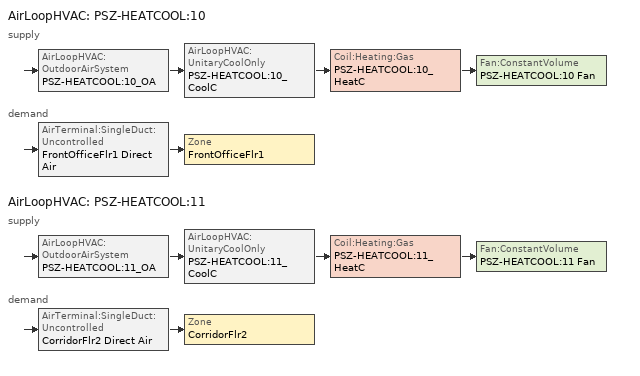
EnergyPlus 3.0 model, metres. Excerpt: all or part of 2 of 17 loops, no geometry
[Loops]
AirLoopHVAC 'PSZ-HEATCOOL:10'
 supply: AirLoopHVAC:OutdoorAirSystem 'PSZ-HEATCOOL:10_OA' > AirLoopHVAC:UnitaryCoolOnly 'PSZ-HEATCOOL:10_CoolC' > Coil:Heating:Gas 'PSZ-HEATCOOL:10_HeatC' > Fan:ConstantVolume 'PSZ-HEATCOOL:10 Fan'
 demand: AirTerminal:SingleDuct:Uncontrolled 'FrontOfficeFlr1 Direct Air' > Zone 'FrontOfficeFlr1'
AirLoopHVAC 'PSZ-HEATCOOL:11'
 supply: AirLoopHVAC:OutdoorAirSystem 'PSZ-HEATCOOL:11_OA' > AirLoopHVAC:UnitaryCoolOnly 'PSZ-HEATCOOL:11_CoolC' > Coil:Heating:Gas 'PSZ-HEATCOOL:11_HeatC' > Fan:ConstantVolume 'PSZ-HEATCOOL:11 Fan'
 demand: AirTerminal:SingleDuct:Uncontrolled 'CorridorFlr2 Direct Air' > Zone 'CorridorFlr2'
[ComponentCost:LineItem]
Name | Line Item Type | Item | Cost per Each | Quantity | Cost per Unit of Output Capacity
Infiltration:FrontOfficeFlr1 | General | FrontOfficeFlr1 | 1 | 0.0029
People:FrontOfficeFlr1 | General | FrontOfficeFlr1 | 1 | 10
LIGHTING EQUIP:FrontOfficeFlr1 | Lights | FrontOfficeFlr1 |  |  | 1
ElectricEquipment:FrontOfficeFlr1:PlugMisc | General | FrontOfficeFlr1 | 1 | 1.6826
LIGHTING EQUIP:CorridorFlr2 | Lights | CorridorFlr2 |  |  | 1
[Sizing:Zone] Zone Cooling Design Supply Air Temperature {C}=14; Zone Heating Design Supply Air Temperature {C}=40; Zone Cooling Design Supply Air Humidity Ratio {kg-H20/kg-air}=0.0085; Zone Heating Design Supply Air Humidity Ratio {kg-H20/kg-air}=0.008; Outdoor Air Method=Flow/Zone; Outside Air Flow per Zone Floor Area=0; Zone Sizing Factor=0; Cooling Design Air Flow Method {Flow/Zone | DesignDay}=DesignDay; Cooling Design Air Flow Rate=0; Cooling Minimum Air Flow=0; Cooling Minimum Air Flow Fraction=0; Heating Design Air Flow Method {Flow/Zone | DesignDay}=DesignDay; Heating Design Air Flow Rate=0
Name | Outside Air Flow per Zone {m3/s}
FrontOfficeFlr1 | 0.0943
CorridorFlr2 | 0.342397
[ZoneControl:Thermostat] Control Type Schedule=Dual Zone Control Type Sched
Name | Zone | Control 1
FrontOfficeFlr1 Thermostat | FrontOfficeFlr1 | FrontOfficeFlr1 DualSPSched
CorridorFlr2 Thermostat | CorridorFlr2 | CorridorFlr2 DualSPSched
[ThermostatSetpoint:DualSetpoint] Heating Setpoint Temperature Schedule=HtgSetP_Sch; Cooling Setpoint Temperature Schedule=ClgSetP_Sch
FrontOfficeFlr1 DualSPSched; CorridorFlr2 DualSPSched
[Zone equipment]
FrontOfficeFlr1: FrontOfficeFlr1 Direct Air
CorridorFlr2: CorridorFlr2 Direct Air
[Fan:ConstantVolume] Availablility Schedule=HVACOperationSchd; Fan Efficiency=0.51; Pressure Rise {Pa}=415; Maximum Flow Rate {m3/s}=AUTOSIZE; Motor Efficiency=0.85; Motor In Airstream Fraction=1
PSZ-HEATCOOL:10 Fan; PSZ-HEATCOOL:11 Fan
[AirTerminal:SingleDuct:Uncontrolled] Availability Schedule=ALWAYS_ON; Maximum Air Flow Rate {m3/s}=AUTOSIZE
FrontOfficeFlr1 Direct Air; CorridorFlr2 Direct Air
[SetpointManager:SingleZone:Reheat] Control Variable=Temperature; Minimum Supply Air Temperature C=10; Maximum Supply Air Temperature C=50
Name | Control Zone | Setpoint Node or NodeList
SupAirTemp MngrFrontOfficeFlr1 | FrontOfficeFlr1 | PSZ-HEATCOOL:10 Supply Equipment Outlet Node
SupAirTemp MngrCorridorFlr2 | CorridorFlr2 | PSZ-HEATCOOL:11 Supply Equipment Outlet Node
[Coil:Cooling:DX:SingleSpeed] Availablility Schedule=ALWAYS_ON; Rated Total Cooling Capacity {W}=AUTOSIZE; Rated Sensible Heat Ratio=AUTOSIZE; Rated COP=3; Rated Air Flow Rate {m3/s}=AUTOSIZE; Supply Air Fan Operating Mode=ContinuousFanWithCyclingCompressor
Name | Total Cooling Capacity Function of Temperature Curve | Total Cooling Capacity Function of Flow Fraction Curve Name) | Energy Input Ratio Function of Temperature Curve | Energy Input Ratio Function of Flow Fraction Curve | Part Load Fraction Correlation Curve
PSZ-HEATCOOL:10_CoolC DXCoil | PSZ-HEATCOOL:10_CoolCLennoxStandard10Ton_TGA120S2B_CapFT | PSZ-HEATCOOL:10_CoolCLennoxStandard10Ton_TGA120S2B_CapFF | PSZ-HEATCOOL:10_CoolCLennoxStandard10Ton_TGA120S2B_EIRFT | PSZ-HEATCOOL:10_CoolCLennoxStandard10Ton_TGA120S2B_EIRFFF | PSZ-HEATCOOL:10_CoolCLennoxStandard10Ton_TGA120S2B_PLR
PSZ-HEATCOOL:11_CoolC DXCoil | PSZ-HEATCOOL:11_CoolCLennoxStandard10Ton_TGA120S2B_CapFT | PSZ-HEATCOOL:11_CoolCLennoxStandard10Ton_TGA120S2B_CapFF | PSZ-HEATCOOL:11_CoolCLennoxStandard10Ton_TGA120S2B_EIRFT | PSZ-HEATCOOL:11_CoolCLennoxStandard10Ton_TGA120S2B_EIRFFF | PSZ-HEATCOOL:11_CoolCLennoxStandard10Ton_TGA120S2B_PLR
[AirLoopHVAC] Design Supply Air Flow Rate {m3/s}=AUTOSIZE
PSZ-HEATCOOL:10; PSZ-HEATCOOL:11
[SetpointManager:MixedAir]
Name | Control Variable {Temperature} | Control Variable | Setpoint Node or NodeList
PSZ-HEATCOOL:10_CoolC SAT Manager; PSZ-HEATCOOL:11_CoolC SAT Manager | Temperature
PSZ-HEATCOOL:10_HeatC MixedAir Manager |  | Temperature | PSZ-HEATCOOL:10_HeatC-PSZ-HEATCOOL:10 FanNode
PSZ-HEATCOOL:10_OAMixed Air Temp Manager |  | Temperature | PSZ-HEATCOOL:10_OA-PSZ-HEATCOOL:10_CoolCNode
PSZ-HEATCOOL:11_HeatC MixedAir Manager |  | Temperature | PSZ-HEATCOOL:11_HeatC-PSZ-HEATCOOL:11 FanNode
PSZ-HEATCOOL:11_OAMixed Air Temp Manager |  | Temperature | PSZ-HEATCOOL:11_OA-PSZ-HEATCOOL:11_CoolCNode
[Sizing:System] Type Of Load To Size On {Sensible}=Sensible; Design Outdoor Air Flow Rate {m3/s}=AUTOSIZE; Minimum System Air Flow Ratio=0.3; Preheat Design Temperature {C}=7; Preheat Design Humidity Ratio {kg-H2O/kg-air}=0.008; Precool Design Temperature {C}=12.8; Precool Design Humidity Ratio {kg-H2O/kg-air}=0.008; Central Cooling Design Supply Air Temperature {C}=12.8; Central Heating Design Supply Air Temperature {C}=40; Sizing Option {Coincident | NonCoincident}=NonCoincident; 100% Outdoor Air in Cooling {Yes | No}=No; 100% Outdoor Air in Heating {Yes | No}=No; Central Cooling Design Supply Air Humidity Ratio {kg-H2O/kg-air}=0.0085; Central Heating Design Supply Air Humidity Ratio {kg-H2O/kg-air}=0.008; Cooling Design Air Flow Method=DesignDay; Cooling Design Air Flow Rate {m3/s}=0; Heating Design Air Flow Method=DesignDay; Heating Design Air Flow Rate {m3/s}=0
PSZ-HEATCOOL:10; PSZ-HEATCOOL:11
[Controller:OutdoorAir] Minimum Outdoor Air Flow Rate {m3/s}=AUTOSIZE; Maximum Outdoor Air Flow Rate {m3/s}=AUTOSIZE; Economizer Control Type=NoEconomizer; Economizer Control Action Type=ModulateFlow; Economizer Maximum Limit Dry-Bulb Temperature {C}=28; Economizer Maximum Limit Enthalpy {J/kg}=64000; Economizer Minimum Limit Dry-Bulb Temperature {C}=0; Lockout Type=NoLockout; Minimum Limit Type=FixedMinimum; Minimum Outdoor Air Schedule=MinOA_Sched
PSZ-HEATCOOL:10_OA_Controller; PSZ-HEATCOOL:11_OA_Controller
[AirLoopHVAC:UnitaryCoolOnly] Availablility Schedule=ALWAYS_ON
Name | Cooling Coil
PSZ-HEATCOOL:10_CoolC | PSZ-HEATCOOL:10_CoolC DXCoil
PSZ-HEATCOOL:11_CoolC | PSZ-HEATCOOL:11_CoolC DXCoil
[Coil:Heating:Gas] Availablility Schedule=ALWAYS_ON; Gas Burner Efficiency=0.8; Nominal Capacity {W}=AUTOSIZE
PSZ-HEATCOOL:10_HeatC; PSZ-HEATCOOL:11_HeatC
[Schedule:Compact]
ALWAYS_ON; HVACOperationSchd; MinOA_Sched: Through: 12/31, For: AllDays, Until: 24:00, 1
HTGSETP_SCH: Through: 12/31, For: AllDays, Until: 24:00, 21
CLGSETP_SCH: Through: 12/31, For: AllDays, Until: 24:00, 24
Dual Zone Control Type Sched: Through: 12/31, For: AllDays, Until: 24:00, 4
[Curve:Biquadratic] Minimum Value of x=17; Maximum Value of x=22; Minimum Value of y=29; Maximum Value of y=46
Name | Coefficient1 Constant | Coefficient2 x | Coefficient3 x**2 | Coefficient4 y | Coefficient5 y**2 | Coefficient6 x*y
PSZ-HEATCOOL:10_CoolCLennoxStandard10Ton_TGA120S2B_CapFT; PSZ-HEATCOOL:11_CoolCLennoxStandard10Ton_TGA120S2B_CapFT | 0.42415 | 0.04426 | -0.00042 | 0.00333 | -0.00008 | -0.00021
PSZ-HEATCOOL:10_CoolCLennoxStandard10Ton_TGA120S2B_EIRFT; PSZ-HEATCOOL:11_CoolCLennoxStandard10Ton_TGA120S2B_EIRFT | 1.23649 | -0.02431 | 0.00057 | -0.01434 | 0.00063 | -0.00038
[Curve:Quadratic]
Name | Coefficient1 Constant | Coefficient2 x | Coefficient3 x**2 | Minimum Value of x | Maximum Value of x
PSZ-HEATCOOL:10_CoolCLennoxStandard10Ton_TGA120S2B_CapFF; PSZ-HEATCOOL:11_CoolCLennoxStandard10Ton_TGA120S2B_CapFF | 0.77136 | 0.34053 | -0.11088 | 0.75918 | 1.13877
PSZ-HEATCOOL:10_CoolCLennoxStandard10Ton_TGA120S2B_EIRFFF; PSZ-HEATCOOL:11_CoolCLennoxStandard10Ton_TGA120S2B_EIRFFF | 1.2055 | -0.32953 | 0.12308 | 0.75918 | 1.13877
PSZ-HEATCOOL:10_CoolCLennoxStandard10Ton_TGA120S2B_PLR; PSZ-HEATCOOL:11_CoolCLennoxStandard10Ton_TGA120S2B_PLR | 0.771 | 0.229 | 0 | 0 | 1
